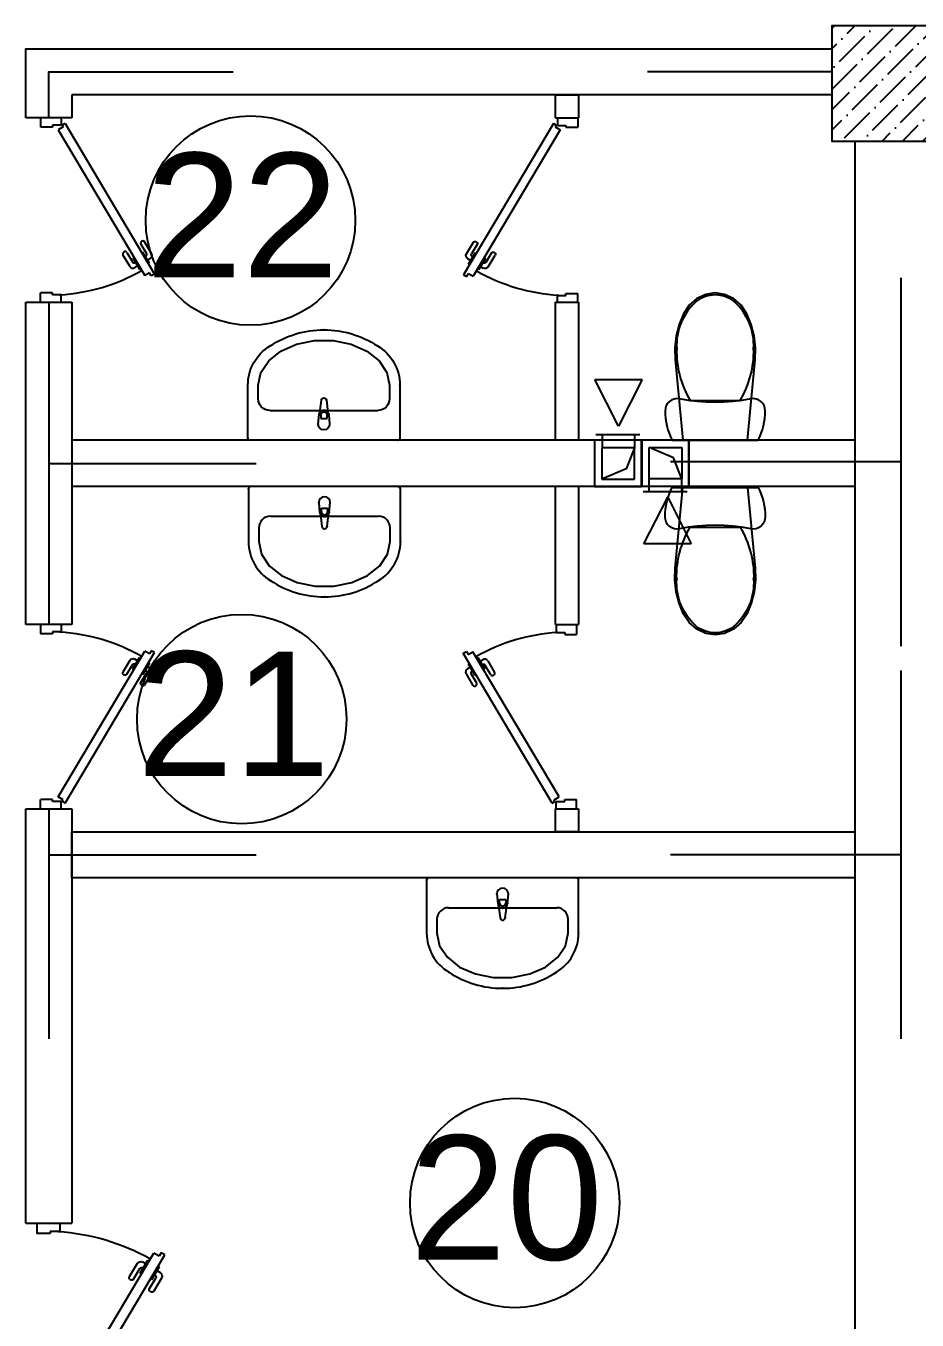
# Model space of a CAD drawing. Header units: millimetres. Extents: x 42452 to 2852333, y -419346 to 834876.
# Drawn here: x 2615426 to 2619297, y 668541 to 674162 of the extents above; entities that cross this region are included whole.
import ezdxf

# ---------------------------------------------------------------- set-up
doc = ezdxf.new("R2010")
doc.units = ezdxf.units.MM
doc.layers.add('memar', color=7, linetype='Continuous', lineweight=25)
doc.layers.add('ДВЕРИ', color=7, linetype='Continuous', lineweight=5)
doc.layers.add('Интерьер - Мебель_Ном._пера__75', color=160, linetype='Continuous', lineweight=25, true_color=0x2731ed)
doc.styles.add('СГЕНЕРИР_СТИЛЬ_1', font='arial.ttf')

# ---------------------------------------------------------------- blocks, each defined once
blk = doc.blocks.new('Умывальник 03 16')
at = {"layer": 'Интерьер - Мебель_Ном._пера__75', "color": 251, "linetype": 'Continuous', "true_color": 0x636466}
for p, q in [((0, 0), (-320, 0)), ((320, 0), (0, 0)), ((-330, -10), (-330, -240)), ((330, -240), (330, -10)), ((-25, -70), (-21, -112)), ((-13.6, -109.8), (-13.6, -94.9)), ((-13.6, -94.9), (13.6, -94.9)), ((13.6, -94.9), (13.6, -109.8)), ((21, -112), (25, -70)), ((-235, -130), (235, -130)), ((-17.7, -121.5), (-11.1, -174.4)), ((11.1, -174.4), (17.7, -121.5)), ((-285, -180), (-285, -240)), ((285, -240), (285, -180)), ((-285, -240), (-273.5, -294.9)), ((273.5, -294.9), (285, -240)), ((-273.5, -294.9), (-239.8, -345.4)), ((239.8, -345.4), (273.5, -294.9)), ((-239.8, -345.4), (-186.6, -387.4)), ((-186.6, -387.4), (-118.4, -417.4)), ((118.4, -417.4), (186.6, -387.4)), ((186.6, -387.4), (239.8, -345.4)), ((-118.4, -417.4), (-40.6, -433)), ((-40.6, -433), (40.6, -433)), ((40.6, -433), (118.4, -417.4))]:
    blk.add_line(p, q, dxfattribs=at)
for centre, radius, start, end in [((-320, -10), 10, 90, 180), ((320, -10), 10, 0, 90), ((0, -70), 25, 0, 180), ((0, -110.1), 21.1, 185.1696, 212.771), ((0, -109.8), 13.6, 180, 0), ((0, -110.1), 21.1, 327.229, 354.8304), ((-235, -180), 50, 90, 180), ((0, -110.1), 21.1, 212.771, 327.229), ((235, -180), 50, 0, 90), ((0, -173), 11.2, 187.1389, 352.8611), ((-132.7, -240), 197.3, 180, 239.3268), ((132.7, -240), 197.3, 300.6732, 0), ((0, -57.6), 422.4, 236.4705, 270), ((0, -57.6), 422.4, 270, 303.5295)]:
    blk.add_arc(centre, radius, start, end, dxfattribs=at)
for p in [(320, 0), (-330, -10), (-25, -70), (21, -112), (-17.7, -121.5), (11.1, -174.4), (330, -240), (-233.3, -409.7), (233.3, -409.7), (0, -480)]:
    blk.add_point(p, dxfattribs=at)
blk = doc.blocks.new('qapi 700')
at = {"layer": 'ДВЕРИ', "color": 251, "lineweight": 25, "true_color": 0x636466}
for p, q in [((1281619.6, 90085.8), (1281659.2, 90085.8)), ((1281659.2, 90033.9), (1281659.2, 90085.8)), ((1282419.6, 90085.8), (1282379.9, 90085.8)), ((1282379.9, 90033.9), (1282379.9, 90085.2)), ((1281651.3, 89997.1), (1281651.3, 90033.9)), ((1281651.3, 90033.9), (1281659.2, 90033.9)), ((1282387.8, 90033.9), (1282379.9, 90033.9)), ((1282387.8, 89997.1), (1282387.8, 90033.9)), ((1281619.6, 89997.1), (1281651.3, 89997.1)), ((1282368.3, 90009.8), (1281734.7, 89633.4)), ((1282395.4, 89979.8), (1281741.3, 89591.2)), ((1282381.6, 89987.4), (1282368.3, 90009.8)), ((1282388.4, 89991.5), (1282381.6, 89987.4)), ((1282419.6, 89997.1), (1282387.8, 89997.1)), ((1282419.6, 89997.1), (1282387.8, 89997.1)), ((1282395.4, 89979.8), (1282388.4, 89991.5)), ((1281775.1, 89697.9), (1281825.6, 89727.9)), ((1281836.4, 89725.1), (1281838, 89722.4)), ((1281811.6, 89685.5), (1281761.9, 89655.9)), ((1281776.4, 89664.6), (1281769.5, 89676.2)), ((1281791.5, 89676.3), (1281792.8, 89674.3)), ((1281835.3, 89711.6), (1281794.3, 89687.2)), ((1281814.4, 89680.8), (1281811.6, 89685.5)), ((1281746.9, 89612.9), (1281734.7, 89633.4)), ((1281761.9, 89655.9), (1281764.7, 89651.2)), ((1281787.4, 89612.9), (1281837.2, 89642.5)), ((1281819.9, 89628.6), (1281818.3, 89631.3)), ((1281871.8, 89650.1), (1281830.8, 89625.8)), ((1281831, 89603.8), (1281881.5, 89633.8)), ((1281837.2, 89642.5), (1281834.8, 89646.5)), ((1281884.3, 89644.7), (1281882.7, 89647.4)), ((1281733.2, 89604.8), (1281746.9, 89612.9)), ((1281741.3, 89591.2), (1281733.2, 89604.8)), ((1281785, 89616.9), (1281787.4, 89612.9)), ((1281802, 89621.6), (1281809.2, 89609.3))]:
    blk.add_line(p, q, dxfattribs=at)
for centre, radius, start, end in [((1282471.1, 90051.9), 821.4, 183.4077, 209.5706), ((1281829.6, 89721.1), 7.94, 30.7133, 120.7133), ((1281783.2, 89684.3), 15.9, 120.7133, 210.7133), ((1281798.4, 89680.4), 7.94, 120.7133, 210.7133), ((1281831.2, 89718.4), 7.94, 300.7133, 30.7133), ((1281826.8, 89632.6), 7.94, 210.7133, 300.7133), ((1281875.8, 89643.3), 7.94, 30.7133, 120.7133), ((1281877.4, 89640.6), 7.94, 300.7133, 30.7133), ((1281822.9, 89617.4), 15.9, 210.7133, 300.7133)]:
    blk.add_arc(centre, radius, start, end, dxfattribs=at)
blk = doc.blocks.new('Унитаз 16_2')
at = {"layer": 'Интерьер - Мебель_Ном._пера__75', "color": 251, "linetype": 'Continuous', "true_color": 0x636466}
for p, q in [((-186.8, 0), (-193.9, -15.1)), ((186.8, 0), (-186.8, 0)), ((-141, 0), (-173.3, -350.4)), ((141, 0), (-141, 0)), ((173.3, -350.4), (141, 0)), ((193.9, -15.1), (186.8, 0)), ((-205.4, -46.3), (-209.7, -62.4)), ((-200.1, -30.5), (-205.4, -46.3)), ((-193.9, -15.1), (-200.1, -30.5)), ((200.1, -30.5), (193.9, -15.1)), ((205.4, -46.3), (200.1, -30.5)), ((209.7, -62.4), (205.4, -46.3)), ((-217, -111.8), (-217.5, -128.5)), ((-215.5, -95.2), (-217, -111.8)), ((-213.1, -78.7), (-215.5, -95.2)), ((-209.7, -62.4), (-213.1, -78.7)), ((213.1, -78.7), (209.7, -62.4)), ((215.5, -95.2), (213.1, -78.7)), ((217, -111.8), (215.5, -95.2)), ((217.5, -128.5), (217, -111.8)), ((-217.5, -128.5), (-216.2, -140)), ((-216.2, -140), (-212.4, -151)), ((-212.4, -151), (-206.3, -160.9)), ((-206.3, -160.9), (-198.2, -169.1)), ((-116.2, -173.2), (-77.6, -168.3)), ((-77.6, -168.3), (-38.9, -165.4)), ((-38.9, -165.4), (0, -164.4)), ((0, -164.4), (38.9, -165.4)), ((38.9, -165.4), (77.6, -168.3)), ((77.6, -168.3), (116.2, -173.2)), ((198.2, -169.1), (206.3, -160.9)), ((206.3, -160.9), (212.4, -151)), ((212.4, -151), (216.2, -140)), ((216.2, -140), (217.5, -128.5)), ((-198.2, -169.1), (-188.5, -175.5)), ((-188.5, -175.5), (-177.6, -179.5)), ((-177.6, -179.5), (-166.1, -181)), ((-166.1, -181), (-154.5, -180)), ((-154.5, -180), (-116.2, -173.2)), ((0, -173), (-108.9, -173)), ((108.9, -173), (0, -173)), ((116.2, -173.2), (154.5, -180)), ((154.5, -180), (166.1, -181)), ((166.1, -181), (177.6, -179.5)), ((177.6, -179.5), (188.5, -175.5)), ((188.5, -175.5), (198.2, -169.1)), ((-173.3, -350.4), (-174.9, -402.1)), ((174.9, -402.1), (173.3, -350.4)), ((-174.9, -402.1), (-169.4, -453.4)), ((169.4, -453.4), (174.9, -402.1)), ((-169.4, -453.4), (-157, -503.2)), ((-157, -503.2), (-138, -550.1)), ((138, -550.1), (157, -503.2)), ((157, -503.2), (169.4, -453.4)), ((-138, -550.1), (-112.4, -587.3)), ((112.4, -587.3), (138, -550.1)), ((-112.4, -587.3), (-79.4, -615.8)), ((-79.4, -615.8), (-41, -633.8)), ((41, -633.8), (79.4, -615.8)), ((79.4, -615.8), (112.4, -587.3)), ((81.1, -604.6), (81.1, -604.6)), ((-41, -633.8), (0, -640)), ((0, -631.4), (0, -631.4)), ((0, -640), (41, -633.8))]:
    blk.add_line(p, q, dxfattribs=at)
for centre, radius, start, end in [((258.1, -387.9), 425.4, 149.6518, 181.3539), ((-258.1, -387.9), 425.4, 358.6461, 30.3482), ((89.5, -412.3), 257, 176.8048, 228.4245), ((-89.5, -412.3), 257, 311.5755, 3.1952), ((0.8, -492.8), 138.6, 233.7772, 269.6644), ((-0.8, -492.8), 138.6, 270.3356, 306.2228)]:
    blk.add_arc(centre, radius, start, end, dxfattribs=at)
for p in [(108.9, -173), (-167, -398), (167, -398), (-81.1, -604.6)]:
    blk.add_point(p, dxfattribs=at)

msp = doc.modelspace()

# ---------------------------------------------------------------- hatches: boundary and pattern name
at = {"layer": 'memar', "lineweight": 25}
h = msp.add_hatch(dxfattribs=at)
h.set_pattern_fill('ANSI36', color=256, scale=500)
h.set_pattern_definition([(45, (908887.793, 3130561.63), (33.1456304, 121.533978), [156.25, -31.25, 0, -31.25])])
h.paths.add_polyline_path([(2618926.33479, 674161.54702), (2618926.33479, 673661.54702), (2619426.33479, 673661.54702), (2619426.33479, 674161.54702)])

# ---------------------------------------------------------------- linework, layer by layer
at = {"layer": 'memar', "color": 0, "lineweight": 25}
for p, q in [((2617726.14, 673761.90633), (2617826.14, 673761.90633)), ((2617726.14, 672961.90633), (2617826.14, 672961.90633)), ((2617726.14, 671561.54702), (2617826.14, 671561.54702)), ((2617726.14, 670761.54702), (2617826.14, 670761.54702))]:
    msp.add_line(p, q, dxfattribs=at)
at = {"layer": 'memar', "lineweight": 25}
for p, q in [((2617897.3537, 672625.32643), (2618102.58387, 672625.32643)), ((2617999.36424, 672423.49524), (2617897.3537, 672625.32643)), ((2618102.58387, 672625.32643), (2617999.36424, 672423.49524)), ((2618110.60664, 671912.54758), (2618213.82627, 672114.37877)), ((2618213.82627, 672114.37877), (2618315.83681, 671912.54758)), ((2618315.83681, 671912.54758), (2618110.60664, 671912.54758))]:
    msp.add_line(p, q, dxfattribs=at)
at = {"layer": 'memar', "color": 7, "lineweight": 25}
for p, q in [((2617895.51948, 672361.54702), (2617895.51948, 672161.54702)), ((2618100.47523, 672361.54702), (2617895.51948, 672361.54702)), ((2618093.17346, 672385.48835), (2617901.33486, 672385.48835)), ((2617928.6909, 672385.48835), (2617928.6909, 672329.26735)), ((2618070.07868, 672385.48835), (2618070.07868, 672329.26735)), ((2618100.47523, 672161.54702), (2618100.47523, 672361.54702)), ((2618305.43098, 672361.54702), (2618100.47523, 672361.54702)), ((2618100.57801, 672361.54702), (2618100.57801, 672161.54702)), ((2618100.57801, 672161.54702), (2618100.57801, 672361.54702)), ((2618305.53375, 672361.54702), (2618305.53375, 672161.54702)), ((2618305.63653, 672161.54702), (2618305.63653, 672361.54702)), ((2617895.51948, 672161.54702), (2618100.47523, 672161.54702)), ((2618133.74943, 672137.60569), (2618133.74943, 672193.8267)), ((2618275.1372, 672137.60569), (2618275.1372, 672193.8267)), ((2618298.23198, 672137.60569), (2618106.39338, 672137.60569))]:
    msp.add_line(p, q, dxfattribs=at)
at = {"layer": 'memar', "color": 5, "lineweight": 25}
for p, q in [((2618132.97859, 672194.34476), (2618132.97859, 672330.3179)), ((2618132.97859, 672330.3179), (2618274.36637, 672330.3179)), ((2618274.36637, 672330.3179), (2618274.36637, 672194.34476)), ((2617927.92007, 672328.74928), (2617927.92007, 672192.77615)), ((2618069.30785, 672328.74928), (2617927.92007, 672328.74928)), ((2618070.07868, 672329.26735), (2618033.30084, 672237.38543)), ((2618069.30785, 672192.77615), (2618069.30785, 672328.74928)), ((2618238.35936, 672285.70861), (2618132.61887, 672329.75998)), ((2618275.1372, 672193.8267), (2618238.35936, 672285.70861)), ((2618033.30084, 672237.38543), (2617927.56035, 672193.33407)), ((2617927.92007, 672192.77615), (2618069.30785, 672192.77615)), ((2618274.36637, 672194.34476), (2618132.97859, 672194.34476))]:
    msp.add_line(p, q, dxfattribs=at)
at = {"layer": 'memar', "color": 3, "lineweight": 25}
msp.add_lwpolyline([(2619426.33479, 674161.54702), (2618926.33479, 674161.54702), (2618926.33479, 673661.54702), (2619426.33479, 673661.54702)], close=True, dxfattribs=at)
at = {"layer": 'memar', "color": 0, "lineweight": 25}
for points in [[(2615426.14, 673761.54702), (2615426.14, 674061.54702), (2615626.14, 674061.54702)], [(2615626.14, 674061.54702), (2615626.14, 674061.54702), (2618926.33479, 674061.54702), (2618926.33479, 673861.54702), (2615626.14, 673861.54702)], [(2615626.14, 673861.54702), (2615626.14, 673761.54702)], [(2617726.14, 673761.90633), (2617726.14, 673861.54702), (2617826.14, 673861.54702), (2617826.14, 673761.90633)], [(2615626.14, 673761.54702), (2615426.14, 673761.54702)], [(2619026.14, 673661.54702), (2619026.14, 667661.54702)], [(2615426.14, 671561.54702), (2615426.14, 672961.54702)], [(2615426.14, 672961.54702), (2615626.14, 672961.54702)], [(2615626.14, 672961.54702), (2615626.14, 671561.54702)], [(2617726.14, 672361.54702), (2617726.14, 672961.90633)], [(2617826.14, 672961.90633), (2617826.14, 672361.54702)], [(2619026.14, 672361.54702), (2615626.14, 672361.54702)], [(2619026.14, 672161.54702), (2615626.14, 672161.54702)], [(2617726.14, 671561.54702), (2617726.14, 672161.54702)], [(2617826.14, 672161.54702), (2617826.14, 671561.54702)], [(2615626.14, 671561.54702), (2615426.14, 671561.54702)], [(2615426.14, 668961.54702), (2615426.14, 670761.54703)], [(2615426.14, 670761.54703), (2615626.14, 670761.54703)], [(2615626.14, 670761.54703), (2615626.14, 668961.54702)], [(2617826.14, 670761.54702), (2617826.14, 670661.54702), (2617726.14, 670661.54702), (2617726.14, 670761.54702)], [(2615426.14, 668961.54702), (2615626.14, 668961.54702)]]:
    msp.add_lwpolyline(points, dxfattribs=at)
at = {"layer": 'memar', "lineweight": 25}
for points in [[(2615526.14, 673761.54702), (2615526.14, 673961.54702), (2616326.14, 673961.54702)], [(2618926.33479, 673961.54702), (2618126.33479, 673961.54702)], [(2619226.14, 673067.71078), (2619226.14, 672267.71078)], [(2615526.14, 672961.54702), (2615526.14, 671561.54702)], [(2615526.14, 672261.54702), (2616426.14, 672261.54702)], [(2619226.14, 672267.71078), (2618226.14, 672267.71078)], [(2619226.14, 672267.71078), (2619226.14, 671467.71078)], [(2619226.14, 671361.54702), (2619226.14, 670561.54702)], [(2615526.14, 670761.54703), (2615526.14, 669761.54703)], [(2615526.14, 670561.54702), (2616426.14, 670561.54702)], [(2619226.14, 670561.54702), (2618226.14, 670561.54702)], [(2619226.14, 670561.54702), (2619226.14, 669761.54702)]]:
    msp.add_lwpolyline(points, dxfattribs=at)
at = {"layer": 'memar', "color": 0, "lineweight": 25}
msp.add_lwpolyline([(2619026.14, 670461.54702), (2615626.14, 670461.54702), (2615626.14, 670661.54702), (2619026.14, 670661.54702)], close=True, dxfattribs=at)
for centre in [(2616401.64297, 673316.1557), (2616363.62164, 671150.66873), (2617549.33991, 669049.43029)]:
    msp.add_circle(centre, 454.87332, dxfattribs=at)

# ---------------------------------------------------------------- block references
for p, xscale, yscale, zscale, rotation in [((2705539.76816, -608143.88589), 0.9995990622998042, 0.9995990622998042, 0.9995990622998042, 90.00000000000001), ((2705539.76816, 1952666.97994), -0.9995990622998042, 0.9995990622998042, 0.9995990622998042, 90), ((2716722.3036, 2109397.23783), -1.123918947526444, 1.123918947526444, 1.123918947526444, 90)]:
    msp.add_blockref('qapi 700', p, dxfattribs=dict(at, xscale=xscale, yscale=yscale, zscale=zscale, rotation=rotation))
at = {"layer": 'memar', "lineweight": 25, "rotation": 270}
for p, xscale, yscale, zscale in [((2527454.18849, -612690.11875), -1.003144055343956, 1.003144055343956, 1.003144055343956), ((2528169.25791, 1946956.30221), 0.9951456853083912, 0.9951456853083912, 0.9951456853083912)]:
    msp.add_blockref('qapi 700', p, dxfattribs=dict(at, xscale=xscale, yscale=yscale, zscale=zscale))
at = {"layer": 'memar', "color": 104, "linetype": 'Continuous', "lineweight": 25, "true_color": 0x029e21, "zscale": 1000, "rotation": 180}
msp.add_blockref('Унитаз 16_2', (2618419.68694, 672361.54702), dxfattribs=at)
at = {"layer": 'memar', "color": 104, "linetype": 'Continuous', "lineweight": 25, "true_color": 0x029e21, "xscale": -1, "zscale": 1000, "rotation": 180}
msp.add_blockref('Умывальник 03 16', (2616720.41646, 672361.54702), dxfattribs=at)
at = {"layer": 'memar', "color": 104, "linetype": 'Continuous', "lineweight": 25, "true_color": 0x029e21, "zscale": 1000}
for p in [(2616722.9013, 672161.54702), (2617496.57016, 670461.54702)]:
    msp.add_blockref('Умывальник 03 16', p, dxfattribs=at)
at = {"layer": 'memar', "color": 104, "linetype": 'Continuous', "lineweight": 25, "true_color": 0x029e21, "xscale": -1, "zscale": 1000}
msp.add_blockref('Унитаз 16_2', (2618419.68694, 672157.1078), dxfattribs=at)

# ---------------------------------------------------------------- texts
at = {"layer": 'memar', "linetype": 'Continuous', "lineweight": 25, "char_height": 540, "attachment_point": 3, "style": 'СГЕНЕРИР_СТИЛЬ_1'}
for s, insert in [('{\\fArial|b0|i0|c238|p38;22}', (2616785.38297, 673609.61129)), ('{\\fArial|b0|i0|c238|p38;2}1', (2616747.36164, 671444.12432)), ('{\\fArial|b0|i0|c238|p38;20}', (2617933.07991, 669342.88587))]:
    msp.add_mtext(s, dxfattribs=dict(at, insert=insert))

doc.saveas('drawing.dxf')
